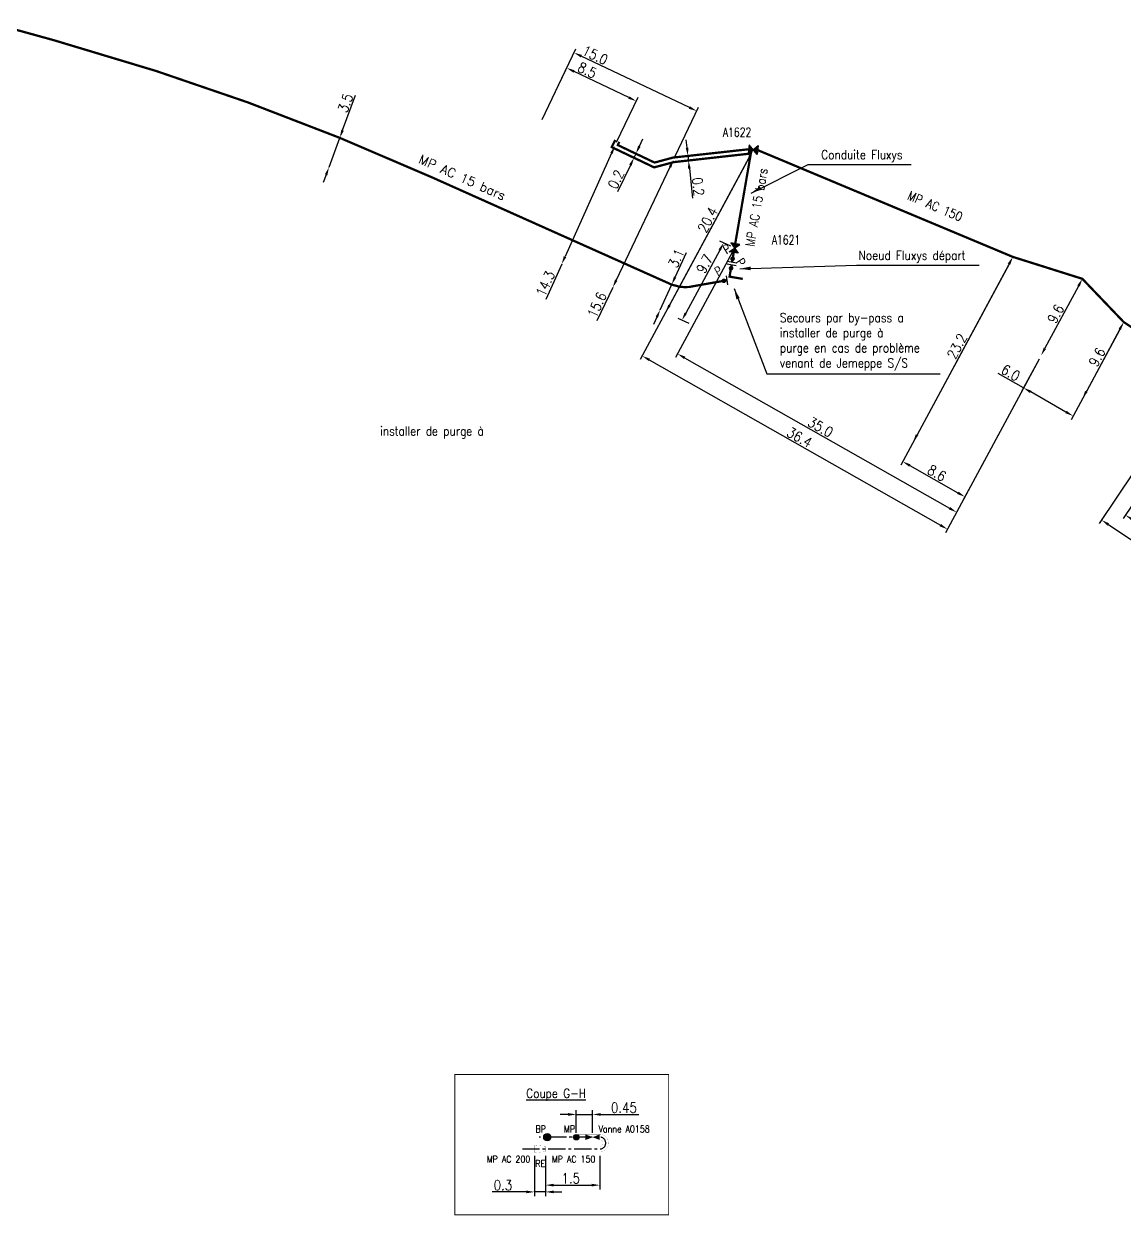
# Model space of a CAD drawing. Header units: millimetres. Extents: x 184000 to 185000, y 128000 to 129000.
# Drawn here: x 184121.2 to 184242.6, y 128761 to 128892.5 of the extents above; entities that cross this region are included whole.
import ezdxf
from ezdxf.enums import TextEntityAlignment as Align

# ---------------------------------------------------------------- set-up
doc = ezdxf.new("R2010")
doc.units = ezdxf.units.MM
doc.header["$PDMODE"] = 34
doc.linetypes.add('CENTER2', pattern=[28.575, 19.05, -3.175, 3.175, -3.175])
doc.layers.get('0').update_dxf_attribs({"linetype": 'CONTINUOUS'})
doc.layers.get('DEFPOINTS').update_dxf_attribs({"linetype": 'CONTINUOUS'})
for name, color, linetype in [('_920', 7, 'CONTINUOUS'), ('G_110', 6, 'CONTINUOUS'), ('G_120', 4, 'CONTINUOUS'), ('G_300', 7, 'CONTINUOUS'), ('G_340', 7, 'CONTINUOUS'), ('G_900', 7, 'CONTINUOUS')]:
    doc.layers.add(name, color=color, linetype=linetype)
doc.styles.add('G_ROMANS', font='ROMANS.SHX', dxfattribs={"width": 0.75})
doc.styles.get("Standard").update_dxf_attribs({"font": 'romans.shx', "width": 0.85})
doc.linetypes.add('G_typB_AP', pattern='A,5,-0.3,["o",Standard,S=1.5,R=0,X=0,Y=-0.5],-1.65', length=6.95)
doc.linetypes.add('G_typC_AP', pattern='A,5,-0.3,["X",Standard,S=1,R=0,X=0,Y=-0.5],-1.2', length=6.5)
doc.dimstyles.get("Standard").update_dxf_attribs({"dimtxt": 1.5, "dimasz": 1.2, "dimexe": 0.625, "dimexo": 0.625, "dimgap": 0.25, "dimtad": 1, "dimdec": 1, "dimzin": 0, "dimdsep": 46, "dimtxsty": 'Standard', "dimcen": -0.5, "dimadec": 0, "dimazin": 0, "dimtfac": 1, "dimtdec": 1, "dimtmove": 0, "dimatfit": 3, "dimfxl": 0, "dimtolj": 1, "dimtzin": 0, "dimarcsym": 0})

# ---------------------------------------------------------------- blocks, each defined once
blk = doc.blocks.new('G_300_04')
at = {"linetype": 'Continuous'}
h = blk.add_hatch(color=0, dxfattribs=at)
h.paths.add_polyline_path([(-0.5, 0.5), (-0.5, -0.5), (0, 0)])
h.paths.add_polyline_path([(0.5, 0.5), (0, 0), (0.5, -0.5)])
at = {"color": 0, "linetype": 'Continuous', "flags": 128}
blk.add_lwpolyline([(-0.5, -0.5), (0.5, 0.5), (0.5, -0.5), (-0.5, 0.5)], close=True, dxfattribs=at)
at = {"color": 0, "linetype": 'Continuous', "width": 0.75}
blk.add_attdef('NUM', text='', height=1, dxfattribs=at).set_placement((0, 1.78), align=Align.MIDDLE_CENTER)
at = {"color": 0, "linetype": 'Continuous', "width": 0.75, "flags": 3}
for tag, p in [('DEF_LEG', (0, -5)), ('DEF_COUP', (0, -7.5)), ('DEF_TYPE', (0, -10))]:
    blk.add_attdef(tag, text='', height=1.2, dxfattribs=at).set_placement(p, align=Align.MIDDLE)
blk = doc.blocks.new('G_340_07')
at = {"color": 0, "linetype": 'Continuous', "const_width": 0.25, "flags": 128}
blk.add_lwpolyline([(0, 0), (0.35, 0)], dxfattribs=at)
at = {"color": 0, "linetype": 'Continuous', "flags": 128}
blk.add_lwpolyline([(0.35, -0.5), (0.35, 0.5)], dxfattribs=at)
at = {"color": 0, "linetype": 'Continuous', "width": 0.75, "flags": 3}
for tag, p in [('DEF_LEG', (0, -5)), ('DEF_COUP', (0, -7.5)), ('DEF_TYPE', (0, -10))]:
    blk.add_attdef(tag, text='', height=1.2, dxfattribs=at).set_placement(p, align=Align.MIDDLE)
blk = doc.blocks.new('*D77')
at = {"layer": 'DEFPOINTS', "color": 0, "linetype": 'Continuous', "transparency": 16777216}
for p in [(184242.57, 128859.59), (184233.46, 128855.9), (184231.53, 128852.32)]:
    blk.add_point(p, dxfattribs=at)
at = {"layer": 'G_120', "color": 0, "linetype": 'Continuous', "lineweight": -2, "transparency": 16777216}
for p, q in [((184242.35, 128859.17), (184236.76, 128848.8)), ((184233.23, 128855.49), (184231.3, 128851.91)), ((184231.53, 128852.32), (184228.72, 128853.92)), ((184236.2, 128849.66), (184232.31, 128851.87))]:
    blk.add_line(p, q, dxfattribs=at)
at = {"layer": 'G_120', "color": 0, "linetype": 'Continuous', "transparency": 16777216}
for points in [[(184232.38, 128852.01), (184232.23, 128851.74), (184231.53, 128852.32)], [(184236.28, 128849.79), (184236.13, 128849.53), (184236.99, 128849.22)]]:
    blk.add_solid(points, dxfattribs=at)
at = {"layer": 'G_120', "color": 0, "linetype": 'Continuous', "transparency": 16777216, "insert": (184230.1, 128853.99), "char_height": 1.125, "attachment_point": 5, "rotation": 330.3978}
blk.add_mtext('\\A1;6.0', dxfattribs=at)
blk = doc.blocks.new('*D79')
at = {"layer": 'DEFPOINTS', "color": 0, "linetype": 'Continuous', "transparency": 16777216}
for p in [(184252.13, 128852.29), (184269.26, 128851.56), (184254.94, 128830.15)]:
    blk.add_point(p, dxfattribs=at)
at = {"layer": 'G_120', "color": 0, "linetype": 'Continuous', "lineweight": -2, "transparency": 16777216}
for p, q in [((184251.87, 128851.9), (184242.51, 128837.9)), ((184269, 128851.18), (184254.68, 128829.76)), ((184243.52, 128837.79), (184254.2, 128830.65))]:
    blk.add_line(p, q, dxfattribs=at)
at = {"layer": 'G_120', "color": 0, "linetype": 'Continuous', "transparency": 16777216}
for points in [[(184243.61, 128837.91), (184243.44, 128837.66), (184242.77, 128838.29)], [(184254.28, 128830.78), (184254.11, 128830.53), (184254.94, 128830.15)]]:
    blk.add_solid(points, dxfattribs=at)
at = {"layer": 'G_120', "color": 0, "linetype": 'Continuous', "transparency": 16777216, "insert": (184249.26, 128834.85), "char_height": 1.125, "attachment_point": 5, "rotation": 326.2437}
blk.add_mtext('\\A1;14.6', dxfattribs=at)
blk = doc.blocks.new('*D81')
at = {"layer": 'DEFPOINTS', "color": 0, "linetype": 'Continuous', "transparency": 16777216}
for p in [(184251, 128854.01), (184269.26, 128851.56), (184253.88, 128828.55)]:
    blk.add_point(p, dxfattribs=at)
at = {"layer": 'G_120', "color": 0, "linetype": 'Continuous', "lineweight": -2, "transparency": 16777216}
for p, q in [((184250.74, 128853.62), (184239.87, 128837.35)), ((184269, 128851.18), (184253.62, 128828.16)), ((184240.88, 128837.24), (184253.13, 128829.05))]:
    blk.add_line(p, q, dxfattribs=at)
at = {"layer": 'G_120', "color": 0, "linetype": 'Continuous', "transparency": 16777216}
for points in [[(184240.96, 128837.37), (184240.79, 128837.12), (184240.13, 128837.74)], [(184253.21, 128829.18), (184253.04, 128828.93), (184253.88, 128828.55)]]:
    blk.add_solid(points, dxfattribs=at)
at = {"layer": 'G_120', "color": 0, "linetype": 'Continuous', "transparency": 16777216, "insert": (184247.4, 128833.78), "char_height": 1.125, "attachment_point": 5, "rotation": 326.2437}
blk.add_mtext('\\A1;16.5', dxfattribs=at)
blk = doc.blocks.new('*D87')
at = {"layer": 'DEFPOINTS', "color": 0, "linetype": 'Continuous', "transparency": 16777216}
for p in [(184238.01, 128864.36), (184233.46, 128855.9), (184233.46, 128855.9)]:
    blk.add_point(p, dxfattribs=at)
at = {"layer": 'G_120', "color": 0, "linetype": 'Continuous', "lineweight": -2, "transparency": 16777216}
blk.add_line((184237.58, 128863.56), (184233.88, 128856.7), dxfattribs=at)
at = {"layer": 'G_120', "color": 0, "linetype": 'Continuous', "transparency": 16777216}
for points in [[(184237.45, 128863.64), (184237.71, 128863.49), (184238.01, 128864.36)], [(184233.75, 128856.77), (184234.01, 128856.63), (184233.46, 128855.9)]]:
    blk.add_solid(points, dxfattribs=at)
at = {"layer": 'G_120', "color": 0, "linetype": 'Continuous', "transparency": 16777216, "insert": (184235.07, 128860.49), "char_height": 1.125, "attachment_point": 5, "rotation": 61.7071}
blk.add_mtext('\\A1;9.6', dxfattribs=at)
blk = doc.blocks.new('*D88')
at = {"layer": 'DEFPOINTS', "color": 0, "linetype": 'Continuous', "transparency": 16777216}
for p in [(184230.34, 128866.78), (184226.14, 128842.32), (184225.06, 128840.3)]:
    blk.add_point(p, dxfattribs=at)
at = {"layer": 'G_120', "color": 0, "linetype": 'Continuous', "lineweight": -2, "transparency": 16777216}
for p, q in [((184230.12, 128866.36), (184217.97, 128843.79)), ((184218.97, 128843.75), (184224.27, 128840.74)), ((184225.92, 128841.91), (184224.83, 128839.89))]:
    blk.add_line(p, q, dxfattribs=at)
at = {"layer": 'G_120', "color": 0, "linetype": 'Continuous', "transparency": 16777216}
for points in [[(184219.05, 128843.88), (184218.9, 128843.62), (184218.19, 128844.2)], [(184224.35, 128840.87), (184224.2, 128840.61), (184225.06, 128840.3)]]:
    blk.add_solid(points, dxfattribs=at)
at = {"layer": 'G_120', "color": 0, "linetype": 'Continuous', "transparency": 16777216, "insert": (184221.96, 128842.92), "char_height": 1.125, "attachment_point": 5, "rotation": 330.3978}
blk.add_mtext('\\A1;8.6', dxfattribs=at)
blk = doc.blocks.new('*D89')
at = {"layer": 'DEFPOINTS', "color": 0, "linetype": 'Continuous', "transparency": 16777216}
for p in [(184199.64, 128867.75), (184233.46, 128855.9), (184224.14, 128838.59)]:
    blk.add_point(p, dxfattribs=at)
at = {"layer": 'G_300', "color": 0, "linetype": 'Continuous', "lineweight": -2, "transparency": 16777216}
for p, q in [((184199.42, 128867.33), (184193.14, 128855.67)), ((184194.14, 128855.64), (184223.36, 128839.04)), ((184233.23, 128855.49), (184223.92, 128838.18))]:
    blk.add_line(p, q, dxfattribs=at)
at = {"layer": 'G_300', "color": 0, "linetype": 'Continuous', "transparency": 16777216}
for points in [[(184194.22, 128855.77), (184194.07, 128855.51), (184193.36, 128856.08)], [(184223.43, 128839.17), (184223.28, 128838.91), (184224.14, 128838.59)]]:
    blk.add_solid(points, dxfattribs=at)
at = {"layer": 'G_300', "color": 0, "linetype": 'Continuous', "transparency": 16777216, "insert": (184209.12, 128847.99), "char_height": 1.125, "attachment_point": 5, "rotation": 330.3978}
blk.add_mtext('\\A1;35.0', dxfattribs=at)
blk = doc.blocks.new('*D90')
at = {"layer": 'DEFPOINTS', "color": 0, "linetype": 'Continuous', "transparency": 16777216}
for p in [(184201.71, 128878.61), (184233.46, 128855.9), (184223.13, 128836.72)]:
    blk.add_point(p, dxfattribs=at)
at = {"layer": 'G_300', "color": 0, "linetype": 'Continuous', "lineweight": -2, "transparency": 16777216}
for p, q in [((184201.49, 128878.2), (184189.24, 128855.44)), ((184190.24, 128855.41), (184222.35, 128837.17)), ((184233.23, 128855.49), (184222.91, 128836.31))]:
    blk.add_line(p, q, dxfattribs=at)
at = {"layer": 'G_300', "color": 0, "linetype": 'Continuous', "transparency": 16777216}
for points in [[(184190.32, 128855.54), (184190.17, 128855.28), (184189.46, 128855.85)], [(184222.42, 128837.3), (184222.27, 128837.04), (184223.13, 128836.72)]]:
    blk.add_solid(points, dxfattribs=at)
at = {"layer": 'G_300', "color": 0, "linetype": 'Continuous', "transparency": 16777216, "insert": (184206.81, 128846.86), "char_height": 1.125, "attachment_point": 5, "rotation": 330.3978}
blk.add_mtext('\\A1;36.4', dxfattribs=at)
blk = doc.blocks.new('*D91')
at = {"layer": 'DEFPOINTS', "color": 0, "linetype": 'Continuous', "transparency": 16777216}
for p in [(184201.71, 128878.61), (184192.04, 128860.65), (184192.04, 128860.65)]:
    blk.add_point(p, dxfattribs=at)
at = {"layer": 'G_300', "color": 0, "linetype": 'Continuous', "lineweight": -2, "transparency": 16777216}
blk.add_line((184201.29, 128877.82), (184192.47, 128861.44), dxfattribs=at)
at = {"layer": 'G_300', "color": 0, "linetype": 'Continuous', "transparency": 16777216}
for points in [[(184201.15, 128877.89), (184201.42, 128877.75), (184201.71, 128878.61)], [(184192.34, 128861.51), (184192.6, 128861.37), (184192.04, 128860.65)]]:
    blk.add_solid(points, dxfattribs=at)
at = {"layer": 'G_300', "color": 0, "linetype": 'Continuous', "transparency": 16777216, "insert": (184196.69, 128870.87), "char_height": 1.125, "attachment_point": 5, "rotation": 61.7071}
blk.add_mtext('\\A1;20.4', dxfattribs=at)
blk = doc.blocks.new('*D92')
at = {"layer": 'DEFPOINTS', "color": 0, "linetype": 'Continuous', "transparency": 16777216}
for p in [(184230.34, 128866.78), (184219.35, 128846.35), (184219.35, 128846.35)]:
    blk.add_point(p, dxfattribs=at)
at = {"layer": 'G_120', "color": 0, "linetype": 'Continuous', "lineweight": -2, "transparency": 16777216}
blk.add_line((184229.92, 128865.98), (184219.77, 128847.14), dxfattribs=at)
at = {"layer": 'G_120', "color": 0, "linetype": 'Continuous', "transparency": 16777216}
for points in [[(184229.78, 128866.05), (184230.05, 128865.91), (184230.34, 128866.78)], [(184219.64, 128847.21), (184219.91, 128847.07), (184219.35, 128846.35)]]:
    blk.add_solid(points, dxfattribs=at)
at = {"layer": 'G_120', "color": 0, "linetype": 'Continuous', "transparency": 16777216, "insert": (184224.18, 128856.92), "char_height": 1.125, "attachment_point": 5, "rotation": 61.7071}
blk.add_mtext('\\A1;23.2', dxfattribs=at)
blk = doc.blocks.new('*D93')
at = {"layer": 'DEFPOINTS', "color": 0, "linetype": 'Continuous', "transparency": 16777216}
for p in [(184199.64, 128867.75), (184193.84, 128859.79), (184195.04, 128859.21)]:
    blk.add_point(p, dxfattribs=at)
at = {"layer": 'G_300', "color": 0, "linetype": 'Continuous', "lineweight": -2, "transparency": 16777216}
for p, q in [((184199.22, 128867.95), (184198.02, 128868.53)), ((184198.01, 128867.53), (184194.27, 128860.58)), ((184194.62, 128859.41), (184193.42, 128859.99))]:
    blk.add_line(p, q, dxfattribs=at)
at = {"layer": 'G_300', "color": 0, "linetype": 'Continuous', "transparency": 16777216}
for points in [[(184197.88, 128867.61), (184198.14, 128867.46), (184198.44, 128868.33)], [(184194.14, 128860.65), (184194.4, 128860.51), (184193.84, 128859.79)]]:
    blk.add_solid(points, dxfattribs=at)
at = {"layer": 'G_300', "color": 0, "linetype": 'Continuous', "transparency": 16777216, "insert": (184196.34, 128866.01), "char_height": 1.125, "attachment_point": 5, "rotation": 61.7071}
blk.add_mtext('\\A1;9.7', dxfattribs=at)
blk = doc.blocks.new('*D94')
at = {"layer": 'DEFPOINTS', "color": 0, "linetype": 'Continuous', "transparency": 16777216}
for p in [(184186.44, 128879.03), (184180.58, 128865.99), (184180.58, 128865.99)]:
    blk.add_point(p, dxfattribs=at)
at = {"layer": 'G_120', "color": 0, "linetype": 'Continuous', "lineweight": -2, "transparency": 16777216}
for p, q in [((184186.07, 128878.21), (184180.95, 128866.81)), ((184180.58, 128865.99), (184178.82, 128862.08))]:
    blk.add_line(p, q, dxfattribs=at)
at = {"layer": 'G_120', "color": 0, "linetype": 'Continuous', "transparency": 16777216}
for points in [[(184185.94, 128878.27), (184186.21, 128878.15), (184186.44, 128879.03)], [(184180.81, 128866.87), (184181.09, 128866.75), (184180.58, 128865.99)]]:
    blk.add_solid(points, dxfattribs=at)
at = {"layer": 'G_120', "color": 0, "linetype": 'Continuous', "transparency": 16777216, "insert": (184178.78, 128863.83), "char_height": 1.125, "attachment_point": 5, "rotation": 65.7865}
blk.add_mtext('\\A1;14.3', dxfattribs=at)
blk = doc.blocks.new('*D95')
at = {"layer": 'DEFPOINTS', "color": 0, "linetype": 'Continuous', "transparency": 16777216}
for p in [(184181.13, 128887.63), (184178.21, 128881.51), (184186.43, 128879.01)]:
    blk.add_point(p, dxfattribs=at)
at = {"layer": 'G_120', "color": 0, "linetype": 'Continuous', "lineweight": -2, "transparency": 16777216}
for p, q in [((184178.41, 128881.94), (184181.33, 128888.06)), ((184187.99, 128884.37), (184181.94, 128887.25)), ((184186.63, 128879.43), (184189, 128884.4))]:
    blk.add_line(p, q, dxfattribs=at)
at = {"layer": 'G_120', "color": 0, "linetype": 'Continuous', "transparency": 16777216}
for points in [[(184182, 128887.38), (184181.87, 128887.11), (184181.13, 128887.63)], [(184188.05, 128884.5), (184187.92, 128884.23), (184188.8, 128883.98)]]:
    blk.add_solid(points, dxfattribs=at)
at = {"layer": 'G_120', "color": 0, "linetype": 'Continuous', "transparency": 16777216, "insert": (184183.39, 128887.38), "char_height": 1.125, "attachment_point": 5, "rotation": 334.5497}
blk.add_mtext('\\A1;8.5', dxfattribs=at)
blk = doc.blocks.new('*D96')
at = {"layer": 'DEFPOINTS', "color": 0, "linetype": 'Continuous', "transparency": 16777216}
for p in [(184181.93, 128889.32), (184178.21, 128881.51), (184192.91, 128877.49)]:
    blk.add_point(p, dxfattribs=at)
at = {"layer": 'G_120', "color": 0, "linetype": 'Continuous', "lineweight": -2, "transparency": 16777216}
for p, q in [((184178.41, 128881.94), (184182.13, 128889.75)), ((184194.66, 128883.27), (184182.74, 128888.94)), ((184193.11, 128877.91), (184195.68, 128883.3))]:
    blk.add_line(p, q, dxfattribs=at)
at = {"layer": 'G_120', "color": 0, "linetype": 'Continuous', "transparency": 16777216}
for points in [[(184182.81, 128889.07), (184182.68, 128888.8), (184181.93, 128889.32)], [(184194.73, 128883.4), (184194.6, 128883.13), (184195.47, 128882.88)]]:
    blk.add_solid(points, dxfattribs=at)
at = {"layer": 'G_120', "color": 0, "linetype": 'Continuous', "transparency": 16777216, "insert": (184184.27, 128889.04), "char_height": 1.125, "attachment_point": 5, "rotation": 334.5497}
blk.add_mtext('\\A1;15.0', dxfattribs=at)
blk = doc.blocks.new('*D97')
at = {"layer": 'DEFPOINTS', "color": 0, "linetype": 'Continuous', "transparency": 16777216}
for p in [(184194.5, 128877.92), (184194.5, 128877.92), (184194.56, 128877.42)]:
    blk.add_point(p, dxfattribs=at)
at = {"layer": 'G_120', "color": 0, "linetype": 'Continuous', "lineweight": -2, "transparency": 16777216}
for p, q in [((184194.4, 128878.81), (184194.31, 128879.71)), ((184194.5, 128877.92), (184194.56, 128877.42)), ((184194.66, 128876.53), (184195.02, 128873.27))]:
    blk.add_line(p, q, dxfattribs=at)
at = {"layer": 'G_120', "color": 0, "linetype": 'Continuous', "transparency": 16777216}
for points in [[(184194.55, 128878.83), (184194.26, 128878.8), (184194.5, 128877.92)], [(184194.81, 128876.54), (184194.51, 128876.51), (184194.56, 128877.42)]]:
    blk.add_solid(points, dxfattribs=at)
at = {"layer": 'G_120', "color": 0, "linetype": 'Continuous', "transparency": 16777216, "insert": (184195.63, 128874.53), "char_height": 1.125, "attachment_point": 5, "rotation": 276.3417}
blk.add_mtext('\\A1;0.2', dxfattribs=at)
blk = doc.blocks.new('*D98')
at = {"layer": 'DEFPOINTS', "color": 0, "linetype": 'Continuous', "transparency": 16777216}
for p in [(184192.91, 128877.49), (184186.21, 128863.4), (184186.21, 128863.4)]:
    blk.add_point(p, dxfattribs=at)
at = {"layer": 'G_120', "color": 0, "linetype": 'Continuous', "lineweight": -2, "transparency": 16777216}
for p, q in [((184192.52, 128876.68), (184186.59, 128864.22)), ((184186.21, 128863.4), (184184.46, 128859.74))]:
    blk.add_line(p, q, dxfattribs=at)
at = {"layer": 'G_120', "color": 0, "linetype": 'Continuous', "transparency": 16777216}
for points in [[(184192.39, 128876.74), (184192.66, 128876.61), (184192.91, 128877.49)], [(184186.46, 128864.28), (184186.73, 128864.15), (184186.21, 128863.4)]]:
    blk.add_solid(points, dxfattribs=at)
at = {"layer": 'G_120', "color": 0, "linetype": 'Continuous', "transparency": 16777216, "insert": (184184.46, 128861.49), "char_height": 1.125, "attachment_point": 5, "rotation": 64.5497}
blk.add_mtext('\\A1;15.6', dxfattribs=at)
blk = doc.blocks.new('*D99')
at = {"layer": 'DEFPOINTS', "color": 0, "linetype": 'Continuous', "transparency": 16777216}
for p in [(184188.55, 128877.72), (184188.55, 128877.72), (184188.76, 128878.17)]:
    blk.add_point(p, dxfattribs=at)
at = {"layer": 'G_120', "color": 0, "linetype": 'Continuous', "lineweight": -2, "transparency": 16777216}
for p, q in [((184189.15, 128878.99), (184189.53, 128879.8)), ((184188.76, 128878.17), (184188.55, 128877.72)), ((184188.16, 128876.91), (184186.75, 128873.95))]:
    blk.add_line(p, q, dxfattribs=at)
at = {"layer": 'G_120', "color": 0, "linetype": 'Continuous', "transparency": 16777216}
for points in [[(184189.01, 128879.05), (184189.28, 128878.92), (184188.76, 128878.17)], [(184188.02, 128876.97), (184188.3, 128876.84), (184188.55, 128877.72)]]:
    blk.add_solid(points, dxfattribs=at)
at = {"layer": 'G_120', "color": 0, "linetype": 'Continuous', "transparency": 16777216, "insert": (184186.58, 128875.34), "char_height": 1.125, "attachment_point": 5, "rotation": 64.5497}
blk.add_mtext('\\A1;0.2', dxfattribs=at)
blk = doc.blocks.new('*D100')
at = {"layer": 'DEFPOINTS', "color": 0, "linetype": 'Continuous', "transparency": 16777216}
for p in [(184242.57, 128859.59), (184238.02, 128851.13), (184238.02, 128851.13)]:
    blk.add_point(p, dxfattribs=at)
at = {"layer": 'G_120', "color": 0, "linetype": 'Continuous', "lineweight": -2, "transparency": 16777216}
blk.add_line((184242.14, 128858.79), (184238.45, 128851.93), dxfattribs=at)
at = {"layer": 'G_120', "color": 0, "linetype": 'Continuous', "transparency": 16777216}
for points in [[(184242.01, 128858.87), (184242.27, 128858.72), (184242.57, 128859.59)], [(184238.31, 128852), (184238.58, 128851.86), (184238.02, 128851.13)]]:
    blk.add_solid(points, dxfattribs=at)
at = {"layer": 'G_120', "color": 0, "linetype": 'Continuous', "transparency": 16777216, "insert": (184239.63, 128855.72), "char_height": 1.125, "attachment_point": 5, "rotation": 61.7071}
blk.add_mtext('\\A1;9.6', dxfattribs=at)
blk = doc.blocks.new('*D102')
at = {"layer": 'DEFPOINTS', "color": 0, "linetype": 'Continuous', "transparency": 16777216}
for p in [(184182.19, 128772.13), (184182.19, 128769.62), (184183.99, 128769.62)]:
    blk.add_point(p, dxfattribs=at)
at = {"layer": 'G_900', "color": 0, "linetype": 'Continuous', "lineweight": -2, "transparency": 16777216}
for p, q in [((184182.19, 128770.09), (184182.19, 128772.6)), ((184183.99, 128770.09), (184183.99, 128772.6)), ((184181.29, 128772.13), (184180.39, 128772.13)), ((184182.19, 128772.13), (184183.99, 128772.13)), ((184184.89, 128772.13), (184189.08, 128772.13))]:
    blk.add_line(p, q, dxfattribs=at)
at = {"layer": 'G_900', "color": 0, "linetype": 'Continuous', "transparency": 16777216}
for points in [[(184181.29, 128772.28), (184181.29, 128771.98), (184182.19, 128772.13)], [(184184.89, 128772.28), (184184.89, 128771.98), (184183.99, 128772.13)]]:
    blk.add_solid(points, dxfattribs=at)
at = {"layer": 'G_900', "color": 0, "linetype": 'Continuous', "transparency": 16777216, "insert": (184187.44, 128772.88), "char_height": 1.125, "attachment_point": 5}
blk.add_mtext('\\A1;0.45', dxfattribs=at)
blk = doc.blocks.new('*D103')
at = {"layer": 'DEFPOINTS', "color": 0, "linetype": 'Continuous', "transparency": 16777216}
for p in [(184178.79, 128768.02), (184184.79, 128768.02), (184184.79, 128764.33)]:
    blk.add_point(p, dxfattribs=at)
at = {"layer": 'G_900', "color": 0, "linetype": 'Continuous', "lineweight": -2, "transparency": 16777216}
for p, q in [((184178.79, 128767.55), (184178.79, 128763.86)), ((184184.79, 128767.55), (184184.79, 128763.86)), ((184179.69, 128764.33), (184183.89, 128764.33))]:
    blk.add_line(p, q, dxfattribs=at)
at = {"layer": 'G_900', "color": 0, "linetype": 'Continuous', "transparency": 16777216}
for points in [[(184179.69, 128764.48), (184179.69, 128764.18), (184178.79, 128764.33)], [(184183.89, 128764.48), (184183.89, 128764.18), (184184.79, 128764.33)]]:
    blk.add_solid(points, dxfattribs=at)
at = {"layer": 'G_900', "color": 0, "linetype": 'Continuous', "transparency": 16777216, "insert": (184181.58, 128765.08), "char_height": 1.125, "attachment_point": 5}
blk.add_mtext('\\A1;1.5', dxfattribs=at)
blk = doc.blocks.new('*D104')
at = {"layer": 'DEFPOINTS', "color": 0, "linetype": 'Continuous', "transparency": 16777216}
for p in [(184177.59, 128768.02), (184178.79, 128768.02), (184178.79, 128763.58)]:
    blk.add_point(p, dxfattribs=at)
at = {"layer": 'G_900', "color": 0, "linetype": 'Continuous', "lineweight": -2, "transparency": 16777216}
for p, q in [((184177.59, 128767.55), (184177.59, 128763.12)), ((184178.79, 128767.55), (184178.79, 128763.12)), ((184176.69, 128763.58), (184172.91, 128763.58)), ((184178.79, 128763.58), (184177.59, 128763.58)), ((184179.69, 128763.58), (184180.59, 128763.58))]:
    blk.add_line(p, q, dxfattribs=at)
at = {"layer": 'G_900', "color": 0, "linetype": 'Continuous', "transparency": 16777216}
for points in [[(184176.69, 128763.73), (184176.69, 128763.43), (184177.59, 128763.58)], [(184179.69, 128763.73), (184179.69, 128763.43), (184178.79, 128763.58)]]:
    blk.add_solid(points, dxfattribs=at)
at = {"layer": 'G_900', "color": 0, "linetype": 'Continuous', "transparency": 16777216, "insert": (184174.1, 128764.33), "char_height": 1.125, "attachment_point": 5}
blk.add_mtext('\\A1;0.3', dxfattribs=at)
blk = doc.blocks.new('*D169')
at = {"layer": 'DEFPOINTS', "color": 0, "linetype": 'Continuous', "transparency": 16777216}
for p in [(184192.71, 128863.72), (184192.71, 128863.72), (184191.44, 128860.94)]:
    blk.add_point(p, dxfattribs=at)
at = {"layer": 'G_110', "color": 0, "linetype": 'Continuous', "lineweight": -2, "transparency": 16777216}
for p, q in [((184193.09, 128864.54), (184194.34, 128867.27)), ((184191.44, 128860.94), (184192.71, 128863.72)), ((184191.06, 128860.12), (184190.69, 128859.3))]:
    blk.add_line(p, q, dxfattribs=at)
at = {"layer": 'G_110', "color": 0, "linetype": 'Continuous', "transparency": 16777216}
for points in [[(184192.95, 128864.6), (184193.22, 128864.48), (184192.71, 128863.72)], [(184190.93, 128860.18), (184191.2, 128860.06), (184191.44, 128860.94)]]:
    blk.add_solid(points, dxfattribs=at)
at = {"layer": 'G_110', "color": 0, "linetype": 'Continuous', "transparency": 16777216, "insert": (184193.22, 128866.63), "char_height": 1.125, "attachment_point": 5, "rotation": 65.3756}
blk.add_mtext('\\A1;3.1', dxfattribs=at)
blk = doc.blocks.new('*D170')
at = {"layer": 'DEFPOINTS', "color": 0, "linetype": 'Continuous', "transparency": 16777216}
for p in [(184156.09, 128879.92), (184156.1, 128879.92), (184154.91, 128876.68)]:
    blk.add_point(p, dxfattribs=at)
at = {"layer": 'G_110', "color": 0, "linetype": 'Continuous', "lineweight": -2, "transparency": 16777216}
for p, q in [((184156.41, 128880.76), (184157.84, 128884.63)), ((184154.91, 128876.68), (184156.1, 128879.92)), ((184156.53, 128879.76), (184156.54, 128879.76)), ((184154.59, 128875.84), (184154.28, 128874.99))]:
    blk.add_line(p, q, dxfattribs=at)
at = {"layer": 'G_110', "color": 0, "linetype": 'Continuous', "transparency": 16777216}
for points in [[(184156.27, 128880.82), (184156.55, 128880.71), (184156.1, 128879.92)], [(184154.45, 128875.89), (184154.73, 128875.79), (184154.91, 128876.68)]]:
    blk.add_solid(points, dxfattribs=at)
at = {"layer": 'G_110', "color": 0, "linetype": 'Continuous', "transparency": 16777216, "insert": (184156.73, 128883.77), "char_height": 1.125, "attachment_point": 5, "rotation": 69.7166}
blk.add_mtext('\\A1;3.5', dxfattribs=at)
blk = doc.blocks.new('G_300_12')
at = {"color": 0, "linetype": 'Continuous', "const_width": 0.248, "flags": 128}
blk.add_lwpolyline([(-0.13, 0, 1), (0.13, 0, 1)], format="xyb", close=True, dxfattribs=at)
at = {"color": 0, "linetype": 'Continuous', "style": 'G_ROMANS', "width": 0.75}
blk.add_text('P', height=1, dxfattribs=at).set_placement((0, 1.24), align=Align.MIDDLE)
at = {"color": 0, "linetype": 'Continuous', "width": 0.75, "flags": 3}
for tag, p in [('DEF_LEG', (0, -5)), ('DEF_COUP', (0, -7.5)), ('DEF_TYPE', (0, -10))]:
    blk.add_attdef(tag, text='', height=1.2, dxfattribs=at).set_placement(p, align=Align.MIDDLE)

msp = doc.modelspace()

# ---------------------------------------------------------------- hatches: boundary and pattern name
at = {"layer": 'G_900'}
h = msp.add_hatch(color=256, dxfattribs=at)
h.dxf.hatch_style = 1
h.paths.add_polyline_path([(184179.39, 128769.62, 1), (184178.59, 128769.62, 1)])
h = msp.add_hatch(color=256, dxfattribs=at)
h.dxf.hatch_style = 1
h.paths.add_polyline_path([(184182.49, 128769.62), (184181.89, 128769.62, 1)])
h.paths.add_polyline_path([(184182.49, 128769.62, 1), (184181.89, 128769.62)])
at = {"layer": 'G_900', "ltscale": 0.05}
h = msp.add_hatch(color=256, dxfattribs=at)
h.dxf.hatch_style = 1
h.paths.add_polyline_path([(184183.99, 128769.62), (184183.21, 128769.62), (184183.21, 128769.32)])
h.paths.add_polyline_path([(184183.21, 128769.92), (184183.21, 128769.62), (184183.99, 128769.62)])
h = msp.add_hatch(color=256, dxfattribs=at)
h.dxf.hatch_style = 1
h.paths.add_polyline_path([(184184.77, 128769.62), (184183.99, 128769.62), (184184.77, 128769.32)])
h.paths.add_polyline_path([(184184.77, 128769.92), (184183.99, 128769.62), (184184.77, 128769.62)])

# ---------------------------------------------------------------- linework, layer by layer
at = {"layer": 'G_110', "linetype": 'G_typC_AP'}
msp.add_lwpolyline([(184000, 128917.51, 0.25, 0.25, 0), (184001.28, 128917.33, 0.25, 0.25, 0), (184019.4, 128914.8, 0.25, 0.25, 0), (184024.66, 128914.03, 0.25, 0.25, 0), (184032.25, 128912.81, 0.25, 0.25, 0), (184039.92, 128911.48, 0.25, 0.25, 0), (184051.35, 128909.43, 0.25, 0.25, 0), (184057.31, 128908.28, 0.25, 0.25, 0), (184061.87, 128907.3, 0.25, 0.25, 0), (184073.28, 128904.68, 0.25, 0.25, 0), (184079.4, 128903.18, 0.25, 0.25, 0), (184090.29, 128900.18, 0.25, 0.25, 0), (184110.87, 128894.48, 0.25, 0.25, 0), (184124.54, 128890.7, 0.25, 0.25, 0), (184135.83, 128887.3, 0.25, 0.25, 0), (184145.96, 128883.83, 0.25, 0.25, 0), (184156.09, 128879.92, 0.25, 0.25, 0), (184166.31, 128875.54, 0.25, 0.25, 0), (184192.71, 128863.72, 0.25, 0.25, 0), (184193.57, 128863.49, 0.25, 0.25, 0), (184194.13, 128863.44, 0.25, 0.25, 0), (184194.63, 128863.46, 0.25, 0.25, 0), (184195.41, 128863.6, 0.25, 0.25, 0), (184198.47, 128864.14, 0, 0, 0)], format="xyseb", dxfattribs=at)
at = {"layer": 'G_110', "color": 30, "linetype": 'G_typC_AP', "const_width": 0.25}
msp.add_lwpolyline([(184199.72, 128868.24), (184201.44, 128878.19), (184194.56, 128877.42), (184192.95, 128877.24), (184190.77, 128876.66), (184188.55, 128877.72), (184186.1, 128878.89), (184186.48, 128879.69)], dxfattribs=at)
at = {"layer": 'G_110', "color": 30, "linetype": 'G_typC_AP', "const_width": 0.25, "flags": 128}
for points in [[(184199.37, 128866.22), (184199.55, 128867.25)], [(184200.55, 128864.35), (184199.09, 128864.6), (184199.31, 128865.88)]]:
    msp.add_lwpolyline(points, dxfattribs=at)
at = {"layer": 'G_120', "linetype": 'G_typB_AP', "const_width": 0.25}
for points in [[(184194.5, 128877.92), (184192.86, 128877.74), (184190.82, 128877.19), (184188.76, 128878.17), (184186.77, 128879.12), (184186.93, 128879.48)], [(184201.21, 128878.66), (184194.5, 128877.92)], [(184268.76, 128845.16), (184268.08, 128845.62), (184261.37, 128850.1), (184257.34, 128848.92), (184252.13, 128852.29), (184251, 128854.01), (184242.57, 128859.59), (184238.01, 128864.36), (184230.34, 128866.78), (184202.21, 128878.56)]]:
    msp.add_lwpolyline(points, dxfattribs=at)
at = {"layer": 'G_900', "const_width": 0.1}
msp.add_lwpolyline([(184168.79, 128776.54), (184192.38, 128776.54), (184192.38, 128761.06), (184168.79, 128761.06)], close=True, dxfattribs=at)
at = {"layer": 'G_900', "const_width": 0.01, "flags": 128}
for points in [[(184182.19, 128769.92), (184184.79, 128769.92, -1), (184184.79, 128768.02), (184178.79, 128768.02), (184177.58, 128767.92), (184176.24, 128767.92)], [(184182.19, 128769.32), (184184.79, 128769.32, -1), (184184.79, 128768.62), (184178.79, 128768.62), (184177.58, 128768.72), (184176.24, 128768.72)]]:
    msp.add_lwpolyline(points, format="xyb", dxfattribs=at)
at = {"layer": 'G_900', "flags": 128}
for points in [[(184183.17, 128769.93, 0.01, 0.01, 0), (184183.21, 128769.93, 0.01, 0.01, 0), (184183.21, 128769.93, 0.01, 0.01, 0), (184183.21, 128769.93, 0.01, 0.01, 0), (184183.21, 128769.32, 0.01, 0.01, 0), (184183.21, 128769.31, 0.01, 0.01, 0), (184183.21, 128769.31, 0.01, 0.01, 0), (184183.17, 128769.31, 0.01, 0.01, 0), (184183.17, 128769.32, 0.01, 0.01, 0), (184183.17, 128769.92, 0.01, 0.01, 0), (184183.17, 128769.93, 0, 0, 0)], [(184183.19, 128769.31, 0.01, 0.01, 0), (184183.19, 128769.32, 0.01, 0.01, 0), (184183.19, 128769.92, 0, 0, 0)], [(184184.79, 128769.93, 0.01, 0.01, 0), (184184.79, 128769.32, 0.01, 0.01, 0), (184184.79, 128769.31, 0, 0, 0)]]:
    msp.add_lwpolyline(points, format="xyseb", dxfattribs=at)
at = {"layer": 'G_900', "const_width": 0.01, "flags": 128}
for points in [[(184183.19, 128769.92), (184183.19, 128769.93)], [(184184.77, 128769.32), (184183.21, 128769.92)], [(184183.21, 128769.32), (184184.77, 128769.92)], [(184177.58, 128768.72), (184177.58, 128767.92)], [(184178.79, 128768.62), (184178.79, 128768.02)], [(184184.79, 128768.62), (184184.79, 128768.02)], [(184186.61, 128768.97), (184187.21, 128768.97)]]:
    msp.add_lwpolyline(points, dxfattribs=at)
msp.add_lwpolyline([(184184.77, 128769.31), (184184.77, 128769.32), (184184.77, 128769.93), (184184.81, 128769.93), (184184.81, 128769.93), (184184.81, 128769.32), (184184.81, 128769.31), (184184.81, 128769.31)], close=True, dxfattribs=at)
at = {"layer": 'G_900', "linetype": 'CENTER2', "ltscale": 0.1, "flags": 128}
msp.add_lwpolyline([(184176.24, 128768.32), (184184.79, 128768.32, 1), (184184.79, 128769.62), (184178.1, 128769.62)], format="xyb", dxfattribs=at)
at = {"layer": 'G_900'}
for centre, radius in [((184178.99, 128769.62), 0.4), ((184182.19, 128769.62), 0.3)]:
    msp.add_circle(centre, radius, dxfattribs=at)

# ---------------------------------------------------------------- block references
at = {"layer": 'G_300'}
ref = msp.add_blockref('G_300_04', (184201.71, 128878.61), dxfattribs=dict(at, rotation=354.2069449489826))
ref.add_attrib('NUM', 'A1622', dxfattribs={"layer": '0', "color": 0, "linetype": 'Continuous', "height": 1, "style": 'G_ROMANS', "width": 0.75}).set_placement((184199.92, 128880.54), align=Align.MIDDLE_CENTER)
ref = msp.add_blockref('G_300_04', (184199.64, 128867.75), dxfattribs=dict(at, rotation=260.197432721431))
ref.add_attrib('NUM', 'A1621', dxfattribs={"layer": '0', "color": 0, "linetype": 'Continuous', "height": 1, "style": 'G_ROMANS', "width": 0.75}).set_placement((184205.32, 128868.66), align=Align.MIDDLE_CENTER)
for p, rotation in [((184199.43, 128866.57), 30.38444630390554), ((184199.26, 128865.53), 301.6761335759287), ((184198.47, 128864.14), 29.66011796414428)]:
    msp.add_blockref('G_300_12', p, dxfattribs=dict(at, rotation=rotation))
at = {"layer": 'G_340'}
for p, rotation in [((184199.26, 128865.53), 80.19743271469201), ((184199.43, 128866.57), 260.1974327144122), ((184198.47, 128864.14), 8.3937843771899)]:
    msp.add_blockref('G_340_07', p, dxfattribs=dict(at, rotation=rotation))

# ---------------------------------------------------------------- texts
at = {"layer": '_920', "width": 0.85}
msp.add_text('installer de purge à', height=1, dxfattribs=at).set_placement((184166.27, 128847.06), align=Align.CENTER)
at = {"layer": 'G_110', "linetype": 'G_typB_AP'}
msp.add_text('MP AC 15 bars', height=1, rotation=335.9626, dxfattribs=at).set_placement((184169.61, 128875.55), align=Align.MIDDLE)
at = {"layer": 'G_110', "color": 30, "linetype": 'Continuous', "width": 0.85}
msp.add_text('MP AC 15 bars', height=1, rotation=80.1974, dxfattribs=at).set_placement((184202.06, 128872.24), align=Align.MIDDLE)
at = {"layer": 'G_120', "linetype": 'Continuous', "width": 0.85}
msp.add_text('MP AC 150', height=1, rotation=336.9897, dxfattribs=at).set_placement((184221.77, 128872.38), align=Align.MIDDLE)
at = {"layer": 'G_340', "char_height": 1, "attachment_point": 4}
for s, insert in [('Conduite Fluxys', (184209.21, 128877.9)), ('Noeud Fluxys départ', (184213.33, 128866.79)), ('Secours par by-pass a\\Pinstaller de purge à\\Ppurge en cas de problème\\Pvenant de Jemeppe S/S', (184204.64, 128857.41))]:
    msp.add_mtext(s, dxfattribs=dict(at, insert=insert))
at = {"layer": 'G_900', "linetype": 'Continuous', "width": 0.85}
for s, p in [('BP', (184178.26, 128770.53)), ('MP', (184181.43, 128770.53)), ('Vanne A0158', (184187.46, 128770.53)), ('MP AC 200', (184174.71, 128767.2)), ('MP AC 150', (184181.89, 128767.2)), ('RE', (184178.21, 128766.71))]:
    msp.add_text(s, height=0.75, rotation=359.9558, dxfattribs=at).set_placement(p, align=Align.MIDDLE)
at = {"layer": 'G_900', "ltscale": 0.5, "insert": (184176.66, 128774.96), "char_height": 1, "attachment_point": 1}
msp.add_mtext_dynamic_manual_height_columns('{\\LCoupe G-H}', width=10.9942, gutter_width=5, heights=[0], dxfattribs=at)

# ---------------------------------------------------------------- dimensions: what is measured, and where the dimension line sits
at = {"layer": 'G_110', "linetype": 'Continuous'}
for base, p1, p2, angle, picture, middle in [((184156.1017, 128879.9196), (184154.9056, 128876.6833), (184156.0926, 128879.9229), 249.7166, '*D170', (184157.4286, 128883.51)), ((184192.71, 128863.72), (184191.44, 128860.94), (184192.71, 128863.72), 245.3756, '*D169', (184193.9, 128866.31))]:
    dim = msp.add_linear_dim(base=base, p1=p1, p2=p2, angle=angle, dimstyle='Standard', override={"dimscale": 0.75, "dimatfit": 0}, dxfattribs=at)
    dim.commit()
    dim.dimension.update_dxf_attribs({"geometry": picture, "text_midpoint": middle, "dimtype": 160})
at = {"layer": 'G_120', "linetype": 'Continuous'}
for base, p1, p2, angle, picture, middle in [((184181.93, 128889.32), (184192.91, 128877.49), (184178.21, 128881.51), 334.5497, '*D96', (184183.94, 128888.37)), ((184181.13, 128887.63), (184186.43, 128879.01), (184178.21, 128881.51), 334.5497, '*D95', (184183.07, 128886.71)), ((184180.58, 128865.99), (184186.44, 128879.03), (184180.58, 128865.99), 65.7865, '*D94', (184179.47, 128863.52)), ((184186.21, 128863.4), (184192.91, 128877.49), (184186.21, 128863.4), 64.5497, '*D98', (184185.14, 128861.17)), ((184219.35, 128846.35), (184230.34, 128866.78), (184219.35, 128846.35), 61.7071, '*D92', (184224.84, 128856.56)), ((184233.46, 128855.9), (184238.01, 128864.36), (184233.46, 128855.9), 61.7071, '*D87', (184235.73, 128860.13)), ((184253.88, 128828.55), (184251, 128854.01), (184269.26, 128851.56), 146.2437, '*D81', (184246.99, 128833.16)), ((184254.94, 128830.15), (184252.13, 128852.29), (184269.26, 128851.56), 146.2437, '*D79', (184248.84, 128834.23))]:
    dim = msp.add_linear_dim(base=base, p1=p1, p2=p2, angle=angle, dimstyle='Standard', override={"dimscale": 0.75}, dxfattribs=at)
    dim.commit()
    dim.dimension.update_dxf_attribs({"geometry": picture, "text_midpoint": middle, "dimtype": 160})
for base, p1, p2, angle, text, picture, middle in [((184188.55, 128877.72), (184188.76, 128878.17), (184188.55, 128877.72), 64.5497, '0.2', '*D99', (184187.26, 128875.02)), ((184194.5, 128877.92), (184194.56, 128877.42), (184194.5, 128877.92), 276.3417, '0.2', '*D97', (184194.89, 128874.45)), ((184225.06, 128840.3), (184230.34, 128866.78), (184226.14, 128842.32), 150.3978, '8.6', '*D88', (184221.59, 128842.26)), ((184231.53, 128852.32), (184242.57, 128859.59), (184233.46, 128855.9), 330.3978, '6.0', '*D77', (184229.73, 128853.34))]:
    dim = msp.add_linear_dim(base=base, p1=p1, p2=p2, angle=angle, text=text, dimstyle='Standard', override={"dimscale": 0.75}, dxfattribs=at)
    dim.commit()
    dim.dimension.update_dxf_attribs({"geometry": picture, "text_midpoint": middle, "dimtype": 160})
dim = msp.add_linear_dim(base=(184238.02, 128851.13), p1=(184242.57, 128859.59), p2=(184238.02, 128851.13), angle=61.7071, dimstyle='Standard', override={"dimscale": 0.75, "dimlfac": 1, "dimlunit": 2, "dimatfit": 0}, dxfattribs=at)
dim.commit()
dim.dimension.update_dxf_attribs({"geometry": '*D100', "text_midpoint": (184239.63, 128855.72)})
at = {"layer": 'G_300', "linetype": 'Continuous'}
for base, p1, p2, angle, text, picture, middle in [((184223.13, 128836.72), (184201.71, 128878.61), (184233.46, 128855.9), 150.3978, '36.4', '*D90', (184206.44, 128846.21)), ((184193.84, 128859.79), (184199.64, 128867.75), (184195.04, 128859.21), 61.7071, '9.7', '*D93', (184197, 128865.65)), ((184224.14, 128838.59), (184199.64, 128867.75), (184233.46, 128855.9), 150.3978, '35.0', '*D89', (184208.75, 128847.34))]:
    dim = msp.add_linear_dim(base=base, p1=p1, p2=p2, angle=angle, text=text, dimstyle='Standard', override={"dimscale": 0.75}, dxfattribs=at)
    dim.commit()
    dim.dimension.update_dxf_attribs({"geometry": picture, "text_midpoint": middle, "dimtype": 160})
dim = msp.add_linear_dim(base=(184192.04, 128860.65), p1=(184201.71, 128878.61), p2=(184192.04, 128860.65), angle=61.7071, dimstyle='Standard', override={"dimscale": 0.75}, dxfattribs=at)
dim.commit()
dim.dimension.update_dxf_attribs({"geometry": '*D91', "text_midpoint": (184197.35, 128870.51), "dimtype": 160})
at = {"layer": 'G_900', "linetype": 'Continuous'}
dim = msp.add_linear_dim(base=(184182.19, 128772.13), p1=(184183.99, 128769.62), p2=(184182.19, 128769.62), text='0.45', dimstyle='Standard', override={"dimscale": 0.75, "dimatfit": 0}, dxfattribs=at)
dim.commit()
dim.dimension.update_dxf_attribs({"geometry": '*D102', "text_midpoint": (184187.44, 128772.13), "dimtype": 160})
for base, p1, p2, text, picture, middle in [((184178.79, 128763.58), (184177.59, 128768.02), (184178.79, 128768.02), '0.3', '*D104', (184174.1, 128763.58)), ((184184.79, 128764.33), (184178.79, 128768.02), (184184.79, 128768.02), '1.5', '*D103', (184181.58, 128764.33))]:
    dim = msp.add_linear_dim(base=base, p1=p1, p2=p2, angle=180, text=text, dimstyle='Standard', override={"dimscale": 0.75, "dimatfit": 0}, dxfattribs=at)
    dim.commit()
    dim.dimension.update_dxf_attribs({"geometry": picture, "text_midpoint": middle, "dimtype": 160})

# ---------------------------------------------------------------- leaders
at = {"layer": 'G_340', "annotation_type": 0, "has_hookline": 1, "hookline_direction": 0}
for points, text_width in [([(184201.46, 128873.83), (184207.76, 128876.98), (184208.96, 128876.98)], 9.92), ([(184200.21, 128865.47), (184213.08, 128865.87)], 13.28), ([(184199.6, 128863.28), (184203.19, 128853.89), (184204.39, 128853.89)], 17.69)]:
    msp.add_leader(points, dimstyle='Standard', dxfattribs=dict(at, text_width=text_width))

doc.saveas('drawing.dxf')
